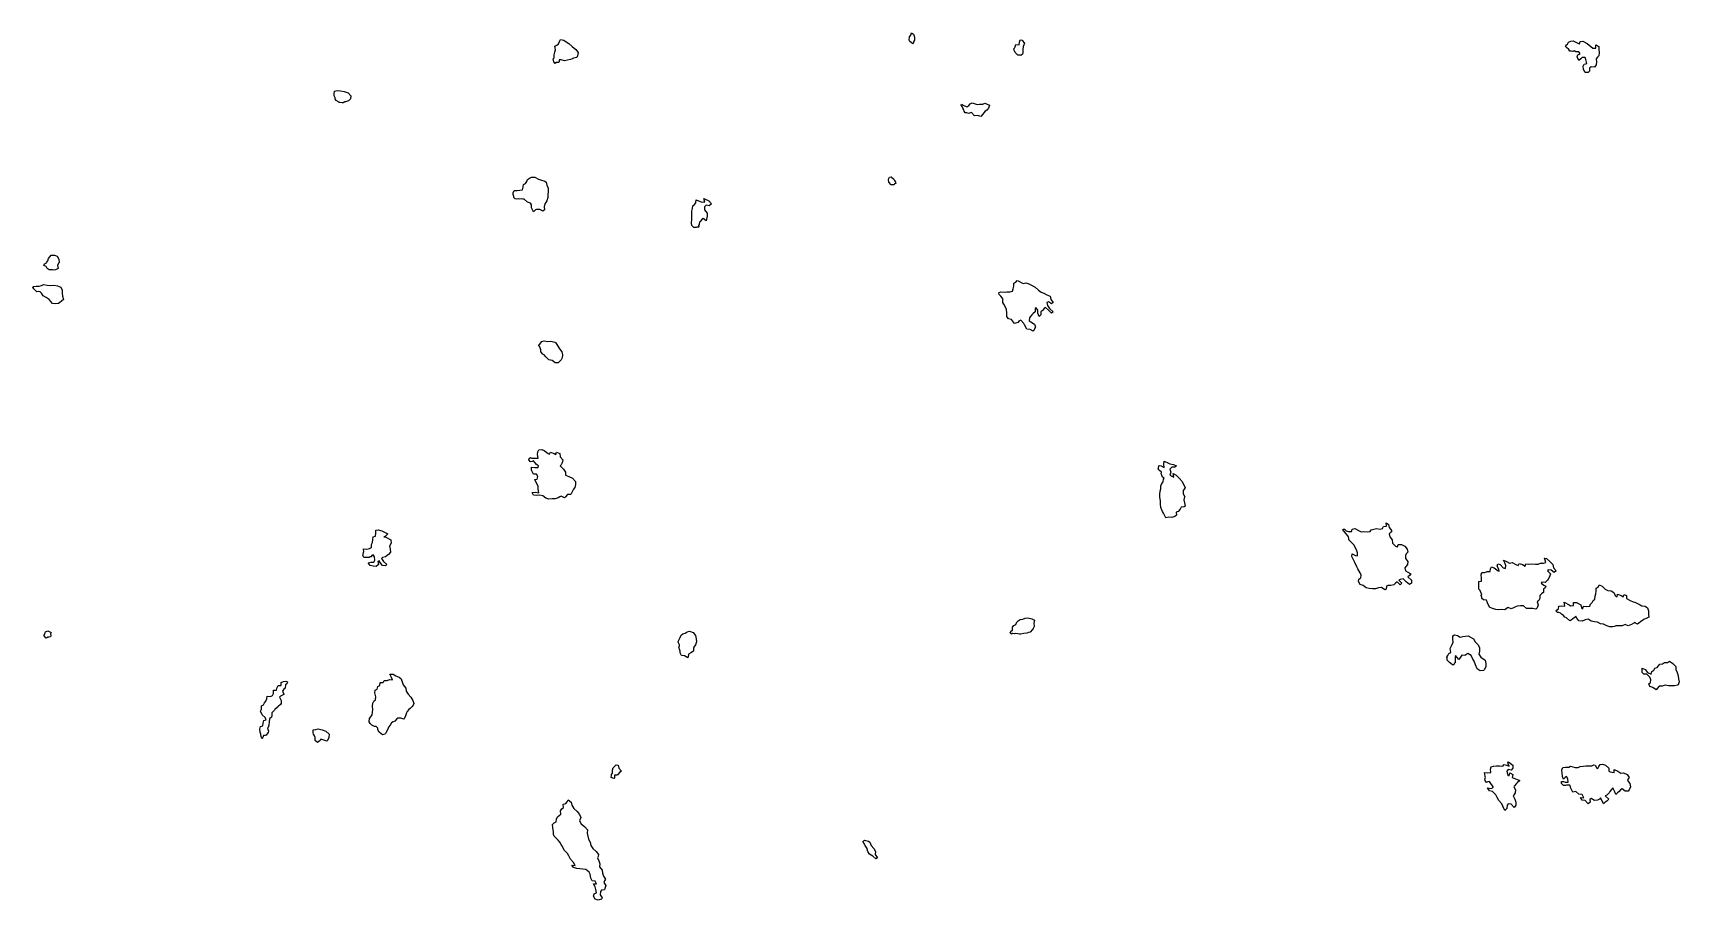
# Model space of a CAD drawing. Extents: x 450006 to 454999, y 6465006 to 6474995.
# Drawn here: x 452702 to 453770, y 6472754 to 6473316 of the extents above; entities that cross this region are included whole.
import ezdxf

# ---------------------------------------------------------------- set-up
doc = ezdxf.new("R2010")
doc.units = 0

msp = doc.modelspace()

# ---------------------------------------------------------------- linework, layer by layer
at = {"layer": '1010'}
for points in [[(453041, 6473296), (453040.14, 6473297), (453040, 6473297.98), (453039.66, 6473299), (453040.42, 6473299.56), (453040.32, 6473301.66), (453040.78, 6473303.2), (453041.24, 6473304.74), (453041, 6473306), (453040.9, 6473307.08), (453042.2, 6473307.78), (453043.2, 6473308.78), (453043.8, 6473310.18), (453044.46, 6473311.52), (453046.64, 6473311), (453047.56, 6473310.42), (453049.94, 6473309), (453052, 6473307), (453054.52, 6473305), (453055.9, 6473303), (453055.6, 6473301), (453055, 6473299.9), (453053, 6473299.38), (453051.98, 6473299), (453051, 6473298.64), (453049, 6473298.18), (453047, 6473297.66), (453045, 6473298.34), (453043.64, 6473298.34), (453043.64, 6473297), (453043.36, 6473296.62), (453043, 6473296.56), (453041.42, 6473296.56), (453041, 6473296), (453041, 6473296)], [(453271, 6473310.24), (453270.68, 6473311), (453270.66, 6473311.32), (453270.88, 6473313), (453270.84, 6473313.14), (453271.76, 6473314.22), (453272.22, 6473315.76), (453273.34, 6473315), (453274.16, 6473313), (453274.16, 6473311), (453273.54, 6473310.44), (453273.14, 6473309), (453273.16, 6473308.82), (453273, 6473308.6), (453272.74, 6473309), (453271, 6473310.24), (453271, 6473310.24)], [(453339, 6473304.16), (453338.4, 6473305), (453338.58, 6473305.4), (453339, 6473305.98), (453339.32, 6473306.66), (453339.78, 6473308.2), (453341.94, 6473308.04), (453342.14, 6473309.84), (453342.6, 6473311.38), (453343.94, 6473311), (453345.32, 6473309), (453345, 6473308.1), (453344.48, 6473307), (453344.36, 6473305), (453344.38, 6473303), (453344.06, 6473301.92), (453343, 6473301.2), (453342.66, 6473301.32), (453341, 6473301.32), (453339.42, 6473303), (453339, 6473304.16), (453339, 6473304.16)], [(453697, 6473306.4), (453696.32, 6473307), (453696.54, 6473307.44), (453697, 6473307.98), (453697.52, 6473308.46), (453698.26, 6473309.72), (453699.66, 6473310.32), (453701.32, 6473310.66), (453704.66, 6473309), (453705.24, 6473308.74), (453705.88, 6473310.1), (453707.6, 6473310.38), (453710.26, 6473309), (453712.66, 6473307), (453714, 6473305.98), (453716, 6473305.98), (453716, 6473307.98), (453717.98, 6473307), (453717.98, 6473305), (453718.04, 6473303), (453717.98, 6473301), (453717, 6473300), (453716.2, 6473299), (453716.32, 6473297), (453716.22, 6473295), (453715, 6473293.6), (453713, 6473293.84), (453711.8, 6473293), (453711.82, 6473291), (453711, 6473290), (453709, 6473290), (453708, 6473291.98), (453707.72, 6473294.26), (453708.46, 6473295.52), (453710.08, 6473295.9), (453709.4, 6473298.58), (453709, 6473299.84), (453707, 6473299.8), (453706.16, 6473299), (453705, 6473297.82), (453703.82, 6473300.16), (453704.36, 6473301.62), (453705.8, 6473302.18), (453705, 6473303.46), (453703, 6473303.4), (453701.9, 6473304.08), (453701, 6473303.72), (453700.02, 6473303.96), (453699, 6473303.92), (453698.34, 6473305), (453697, 6473306.4), (453697, 6473306.4)], [(452899, 6473272), (452898.36, 6473273), (452898.38, 6473273.6), (452897.64, 6473275), (452897.62, 6473276.36), (452897.94, 6473278.04), (452899.58, 6473278.4), (452901.76, 6473278.22), (452904.12, 6473277.86), (452906.72, 6473277), (452908.48, 6473275), (452908.34, 6473273), (452907, 6473271.84), (452905, 6473271.16), (452904.54, 6473271), (452903.58, 6473270.4), (452903, 6473270.48), (452901.36, 6473270.62), (452901, 6473270.68), (452900.58, 6473271), (452899, 6473272), (452899, 6473272)], [(453305, 6473268), (453304.26, 6473269), (453304.5, 6473269.48), (453305, 6473269.34), (453305.6, 6473269), (453308.12, 6473267.86), (453309.38, 6473268.6), (453310.16, 6473269.82), (453311.52, 6473270.46), (453314.62, 6473269.36), (453316.34, 6473269.64), (453318.36, 6473269.62), (453319.78, 6473270.2), (453322.64, 6473269), (453322.1, 6473267), (453321, 6473265.78), (453319.94, 6473265), (453319, 6473263.98), (453318.4, 6473263), (453317, 6473261.58), (453315, 6473262.22), (453313, 6473261.92), (453311, 6473264.06), (453309, 6473263.48), (453307.98, 6473264), (453307, 6473264.02), (453306.34, 6473265), (453306, 6473265.98), (453305.48, 6473267), (453305, 6473268), (453305, 6473268)], [(453015, 6473208.12), (453014.2, 6473209), (453014.18, 6473209.8), (453013.86, 6473211), (453013.8, 6473212.18), (453014.42, 6473213.56), (453016.44, 6473213.54), (453018.2, 6473213.78), (453019.88, 6473214.1), (453020.28, 6473215.7), (453020.5, 6473217.48), (453021.84, 6473218.14), (453022.58, 6473219.4), (453023.2, 6473220.78), (453024.34, 6473221.64), (453025.78, 6473222.2), (453027.82, 6473222.16), (453030.16, 6473221), (453031.48, 6473220.5), (453034.32, 6473219.66), (453035.18, 6473219), (453035.58, 6473217), (453036.56, 6473215), (453036.52, 6473213), (453036.3, 6473211), (453036.2, 6473209), (453035.58, 6473207), (453035, 6473205.78), (453034.44, 6473205), (453033.98, 6473203), (453034.14, 6473201), (453033, 6473200.24), (453031, 6473201.36), (453029, 6473201.24), (453028.26, 6473201), (453027, 6473199.72), (453025.72, 6473202.26), (453025.76, 6473204.22), (453025, 6473205.46), (453023, 6473206), (453021, 6473208), (453020.02, 6473207.96), (453019, 6473208.22), (453017.9, 6473208.08), (453017, 6473208.18), (453016.04, 6473207.94), (453015, 6473208.12), (453015, 6473208.12)], [(453259, 6473217.26), (453257.42, 6473219), (453257.18, 6473220.8), (453257.32, 6473221), (453257.82, 6473222.16), (453259, 6473222.56), (453260.66, 6473221), (453261, 6473220), (453261.8, 6473219), (453261.92, 6473218.06), (453261, 6473217.98), (453260.8, 6473217.18), (453259, 6473217.26), (453259, 6473217.26)], [(453131, 6473189.54), (453129.76, 6473191), (453129.56, 6473192.42), (453129.5, 6473193), (453129.62, 6473194.36), (453129.72, 6473196.26), (453129.72, 6473198.26), (453129.78, 6473200.2), (453130, 6473201.98), (453130.22, 6473203.76), (453131.4, 6473204.58), (453132.28, 6473205.7), (453132.42, 6473207.56), (453133.98, 6473207), (453135.82, 6473206.16), (453138, 6473205.98), (453137.52, 6473208.46), (453140.66, 6473207), (453142.42, 6473205), (453141, 6473203.56), (453139, 6473204.14), (453137.82, 6473203), (453137.98, 6473201), (453139.62, 6473199), (453139.54, 6473197), (453139.24, 6473195), (453139, 6473194), (453137, 6473195.48), (453136.44, 6473195), (453135, 6473193.54), (453134.58, 6473193), (453134.4, 6473191.58), (453134.02, 6473191), (453134.18, 6473189.8), (453133, 6473189.74), (453132.44, 6473189.54), (453131, 6473189.54), (453131, 6473189.54)], [(452711, 6473164.24), (452709.5, 6473165), (452709.9, 6473166.08), (452711, 6473166.48), (452711.14, 6473166.84), (452711.96, 6473168.02), (452712.56, 6473169.42), (452713.42, 6473170.56), (452714.22, 6473171.76), (452716.34, 6473171.64), (452718, 6473171), (452719.24, 6473169), (452719.44, 6473167), (452719, 6473166.42), (452718.34, 6473165), (452718.64, 6473163), (452717, 6473162.1), (452715.98, 6473162), (452715, 6473162.1), (452713.9, 6473162.08), (452713, 6473162.08), (452711.5, 6473163), (452711, 6473164.24), (452711, 6473164.24)], [(452703, 6473149.82), (452702.36, 6473151), (452702.6, 6473151.38), (452703, 6473151.38), (452704.48, 6473151.5), (452706.46, 6473151.52), (452707.92, 6473152.06), (452709.32, 6473152.66), (452711.68, 6473152.3), (452713.9, 6473152.08), (452715.82, 6473152.16), (452718.24, 6473151.74), (452720.36, 6473151), (452721.22, 6473149), (452721.36, 6473147), (452721.62, 6473145), (452722.1, 6473143), (452721, 6473141.94), (452719.76, 6473141), (452719, 6473140.24), (452717, 6473140.1), (452715, 6473140.22), (452713, 6473142.82), (452711, 6473144.3), (452709, 6473145.4), (452708, 6473147), (452707, 6473147.8), (452705.98, 6473148), (452705, 6473147.92), (452703.82, 6473149), (452703, 6473149.82), (452703, 6473149.82)], [(453329, 6473146.22), (453328.74, 6473147), (453328.76, 6473147.22), (453329, 6473147.42), (453330.08, 6473147.9), (453332.4, 6473147.58), (453334.06, 6473147.92), (453336.14, 6473147.84), (453337.64, 6473148.34), (453338.16, 6473149.82), (453338.46, 6473151.52), (453338.44, 6473153.54), (453339.9, 6473154.08), (453340.74, 6473155.24), (453341.4, 6473155), (453344.58, 6473153.4), (453346.36, 6473153.62), (453348.18, 6473153), (453349.62, 6473152.36), (453352.36, 6473151), (453354.5, 6473149), (453356.22, 6473147.76), (453357.98, 6473147), (453360, 6473145.98), (453361.98, 6473145), (453362.52, 6473143), (453364, 6473141), (453363, 6473140.18), (453361, 6473141.46), (453359.98, 6473141), (453360.28, 6473139), (453361.56, 6473137), (453363.98, 6473135), (453363, 6473134), (453361, 6473136.06), (453359, 6473137.7), (453358.16, 6473137), (453357, 6473135.82), (453355.98, 6473135), (453355.98, 6473133), (453355, 6473132), (453354, 6473133.98), (453354, 6473135.98), (453353, 6473137.62), (453352.24, 6473137), (453352.32, 6473135), (453351, 6473133.74), (453350.26, 6473133), (453349, 6473131.64), (453348.64, 6473131), (453348.42, 6473129), (453349.54, 6473128.44), (453351.9, 6473127), (453352.52, 6473125), (453351.46, 6473123), (453351, 6473122.44), (453349, 6473123.54), (453347, 6473123.62), (453345.52, 6473126.46), (453345, 6473127.36), (453343, 6473129.42), (453342.04, 6473129), (453341, 6473127.94), (453339, 6473127.4), (453337, 6473130), (453335, 6473130.48), (453334, 6473131.98), (453334, 6473133.98), (453333.64, 6473136.34), (453333, 6473138), (453332, 6473139.98), (453331.4, 6473141), (453331.44, 6473142.54), (453331.48, 6473143), (453331, 6473143.96), (453330.12, 6473145), (453329, 6473146.22), (453329, 6473146.22)], [(453031, 6473112.2), (453030.5, 6473113), (453030.54, 6473113.44), (453031, 6473113.98), (453031.48, 6473114.5), (453032.38, 6473115.6), (453033.94, 6473116.04), (453036.22, 6473115.76), (453038.16, 6473115.82), (453040.74, 6473115.24), (453041.22, 6473115), (453042.56, 6473113), (453043.96, 6473111), (453045.34, 6473109), (453045.82, 6473107), (453045.62, 6473105), (453045, 6473103.8), (453044.14, 6473103), (453043, 6473101.84), (453041, 6473101.92), (453039, 6473103.44), (453037, 6473103.88), (453035, 6473105.82), (453033.86, 6473107), (453033, 6473107.58), (453031.82, 6473109), (453031.72, 6473110.26), (453031.5, 6473111), (453031, 6473112.2), (453031, 6473112.2)], [(453025, 6473037.62), (453023.86, 6473039), (453024.12, 6473039.86), (453025, 6473040.44), (453025.9, 6473040.08), (453028, 6473039.98), (453030, 6473039.98), (453029.64, 6473042.34), (453029.76, 6473044.22), (453030.44, 6473045.54), (453032.4, 6473045.58), (453033.98, 6473045), (453036.42, 6473043), (453037.4, 6473042.58), (453038.02, 6473043.96), (453040.32, 6473043), (453041.46, 6473042.52), (453041.94, 6473044.04), (453044.08, 6473043), (453044.32, 6473041), (453045.98, 6473039), (453045.58, 6473037), (453045, 6473035.8), (453044.24, 6473035), (453046.38, 6473033), (453047.66, 6473031), (453047.8, 6473029), (453049.92, 6473028.06), (453052.28, 6473027), (453054.22, 6473025), (453054.2, 6473023), (453053.86, 6473021), (453053, 6473020), (453052.42, 6473019), (453051.42, 6473017), (453051, 6473016.44), (453049, 6473016.42), (453047.74, 6473015), (453047, 6473014.26), (453045, 6473015.32), (453043.98, 6473015), (453043, 6473014.38), (453041, 6473013.76), (453039, 6473013.76), (453037, 6473013.5), (453035, 6473014), (453033, 6473015.62), (453031, 6473016), (453029, 6473015.76), (453027, 6473016.1), (453026.16, 6473017.82), (453028.04, 6473017.94), (453030.44, 6473017.54), (453030.06, 6473019.92), (453030, 6473021.98), (453029, 6473023.8), (453027.8, 6473026.18), (453029.46, 6473026.52), (453029.84, 6473028.14), (453029, 6473029.62), (453027, 6473029.7), (453025.7, 6473032.28), (453025.7, 6473034.28), (453027.94, 6473034.04), (453029.92, 6473034.06), (453030.28, 6473035), (453029, 6473036.02), (453028.04, 6473037), (453027, 6473038.3), (453026.06, 6473037.92), (453025, 6473037.62), (453025, 6473037.62)], [(453433, 6473032.08), (453432.16, 6473033), (453432.36, 6473033.62), (453432.56, 6473035), (453432.74, 6473035.24), (453433.98, 6473035), (453436, 6473033.98), (453435.86, 6473036.12), (453435.96, 6473038.02), (453438.46, 6473037), (453439.7, 6473036.28), (453442, 6473035.98), (453443.98, 6473035), (453443, 6473034.16), (453441, 6473034.16), (453439.56, 6473033), (453440.28, 6473031), (453439.76, 6473029), (453442.22, 6473027.76), (453441.88, 6473030.1), (453443.86, 6473029), (453445.82, 6473027), (453447.58, 6473025), (453448.58, 6473023), (453449.66, 6473021), (453449, 6473020), (453448.24, 6473019), (453448.24, 6473017), (453449.34, 6473015), (453449, 6473014), (453448.82, 6473013), (453449.26, 6473011), (453449.64, 6473009), (453449, 6473008.48), (453447, 6473008.3), (453446.32, 6473007), (453445, 6473005.42), (453443.88, 6473005), (453444.06, 6473003), (453443, 6473002.22), (453441, 6473001.58), (453439, 6473001.74), (453437, 6473001.46), (453435.52, 6473004.46), (453435, 6473005.44), (453433.86, 6473008.12), (453433.7, 6473010.28), (453433.62, 6473012.36), (453433.14, 6473014.84), (453433.28, 6473016.7), (453433.44, 6473018.54), (453433.74, 6473020.24), (453433.9, 6473022.08), (453434.38, 6473023.6), (453435.24, 6473024.74), (453435.66, 6473026.32), (453435.98, 6473027), (453435, 6473027.82), (453434.46, 6473029), (453434.02, 6473029.96), (453434.22, 6473031), (453433, 6473032.08), (453433, 6473032.08)], [(452917, 6472975.68), (452916.32, 6472977), (452916.44, 6472977.54), (452916.66, 6472979), (452916.88, 6472979.1), (452916.78, 6472981.2), (452918.86, 6472981.12), (452920.56, 6472981.42), (452921.86, 6472982.12), (452921.94, 6472984.04), (452922.64, 6472985.34), (452922.7, 6472987.28), (452922.92, 6472989.06), (452924.5, 6472989.48), (452924.64, 6472991.34), (452924.64, 6472993.34), (452926.3, 6472993.68), (452928.64, 6472993), (452929.54, 6472992.44), (452932.44, 6472991), (452931, 6472989.54), (452929.98, 6472989), (452931.24, 6472988.74), (452934.48, 6472987), (452934.66, 6472985), (452933.7, 6472983), (452933.94, 6472981), (452934.36, 6472979), (452933, 6472977.62), (452932.16, 6472977), (452931, 6472976.16), (452929, 6472975.54), (452928.42, 6472975), (452929.72, 6472973), (452931.94, 6472971), (452931, 6472970.22), (452929, 6472970.38), (452927.66, 6472972.32), (452927, 6472973.56), (452925.98, 6472973), (452926.56, 6472971), (452925, 6472969.88), (452923, 6472969.98), (452921, 6472970.36), (452919.82, 6472972.16), (452921.46, 6472972.52), (452923.42, 6472972.56), (452924, 6472973.98), (452923.94, 6472976.04), (452923, 6472977.4), (452921.94, 6472977), (452921.98, 6472976), (452921, 6472976), (452920.44, 6472975.54), (452919, 6472975.54), (452918.3, 6472975.68), (452917, 6472975.68), (452917, 6472975.68)], [(453553, 6472992.3), (453552, 6472993), (453552, 6472993.98), (453553, 6472993.98), (453553.98, 6472993), (453555.5, 6472992.48), (453557.48, 6472992.5), (453558, 6472993.98), (453559.6, 6472994.38), (453562.42, 6472993), (453563.78, 6472992.2), (453565.52, 6472992.46), (453567.64, 6472992.34), (453569.5, 6472992.48), (453570.34, 6472993.64), (453571.88, 6472994.1), (453573.6, 6472994.38), (453576.06, 6472993.92), (453577.6, 6472994.38), (453578.22, 6472995.76), (453580.1, 6472995.88), (453579.96, 6472998.02), (453581.48, 6472997), (453581.98, 6472995), (453583.74, 6472993), (453583, 6472992.12), (453581.92, 6472991), (453582.36, 6472989), (453583.84, 6472987), (453584.08, 6472985), (453585.98, 6472983), (453587.32, 6472982.66), (453587.82, 6472984.16), (453590, 6472983.98), (453591.98, 6472983), (453593.68, 6472981), (453593.98, 6472979), (453593, 6472978), (453592.4, 6472977), (453592.4, 6472975), (453593.98, 6472973), (453593.88, 6472971), (453593, 6472970), (453592.16, 6472969), (453592.52, 6472967), (453593.92, 6472966.06), (453596.06, 6472965), (453595, 6472963.92), (453593.98, 6472963), (453596.42, 6472961), (453596.38, 6472959), (453595, 6472958.22), (453593, 6472959.8), (453591, 6472961.82), (453589, 6472961.44), (453588.14, 6472961), (453590.04, 6472959), (453589, 6472957.94), (453587, 6472959.84), (453586.06, 6472959), (453585, 6472957.92), (453583, 6472957.58), (453581, 6472957.48), (453580.26, 6472957), (453579.9, 6472955), (453579, 6472954.74), (453577, 6472956.16), (453575, 6472955.9), (453573, 6472955.42), (453571, 6472955.4), (453569, 6472955.56), (453567, 6472956), (453565, 6472957.38), (453563, 6472958.1), (453561.96, 6472960.02), (453562.3, 6472961.68), (453563.44, 6472962.54), (453563.84, 6472964.14), (453563, 6472965.7), (453561.6, 6472968.38), (453561, 6472969.56), (453559.56, 6472972.42), (453559, 6472973.76), (453557.76, 6472976.22), (453558.02, 6472977.96), (453560.02, 6472977), (453561.32, 6472976.66), (453561.36, 6472978.62), (453561, 6472980), (453560, 6472981.98), (453559, 6472983.82), (453557, 6472985.8), (453555.8, 6472987), (453555.8, 6472988.18), (453555.58, 6472989), (453555, 6472989.74), (453554.04, 6472991), (453553, 6472992.3), (453553, 6472992.3)], [(453641, 6472954.28), (453640, 6472955), (453640, 6472955.98), (453640, 6472957), (453640, 6472957.98), (453640, 6472959.98), (453641.74, 6472960.24), (453641.82, 6472962.16), (453641.56, 6472964.42), (453642.06, 6472965.92), (453644, 6472965.98), (453645.52, 6472966.46), (453647.46, 6472966.52), (453647.66, 6472968.32), (453648.38, 6472969.6), (453650.08, 6472969), (453652.52, 6472967), (453653.24, 6472966.74), (453653, 6472968), (453652, 6472969.98), (453652.42, 6472971.56), (453653.86, 6472971), (453655.88, 6472969), (453657.46, 6472968.52), (453657.54, 6472970.44), (453657, 6472972.08), (453656.12, 6472973.86), (453657.98, 6472973), (453660, 6472971.98), (453661.58, 6472972.4), (453664.08, 6472971), (453665.56, 6472970.42), (453666.22, 6472971.76), (453668.32, 6472971), (453670, 6472969.98), (453670.46, 6472971.52), (453672.56, 6472971.42), (453674.52, 6472971.46), (453676.74, 6472971.24), (453678.56, 6472971.42), (453679.98, 6472972), (453682.06, 6472971.92), (453683.5, 6472972.48), (453683, 6472974), (453682.74, 6472975.24), (453683.98, 6472975), (453686.08, 6472973), (453687.98, 6472971), (453688.48, 6472969), (453690.12, 6472967), (453689, 6472965.88), (453687, 6472967.5), (453685, 6472967.6), (453684.62, 6472967), (453686.5, 6472965), (453685.84, 6472963), (453685, 6472961.58), (453684.62, 6472961), (453683, 6472959.36), (453681, 6472959.56), (453680.4, 6472959), (453682.28, 6472957.7), (453683.5, 6472957), (453683, 6472956), (453682.02, 6472955), (453681.98, 6472953), (453681, 6472952.28), (453679.7, 6472951), (453679.6, 6472949), (453679, 6472947.84), (453677.98, 6472947), (453678.58, 6472945), (453677.88, 6472943), (453677, 6472942.18), (453675, 6472942.5), (453673, 6472942.66), (453671, 6472942.5), (453669, 6472944.36), (453667, 6472944.24), (453665, 6472944.1), (453663, 6472943.32), (453662.54, 6472943), (453661, 6472942.34), (453659, 6472943.18), (453658.74, 6472943), (453657, 6472941.66), (453655, 6472941.86), (453653, 6472941.62), (453651, 6472942), (453649, 6472942.6), (453647, 6472943.46), (453645.78, 6472946.2), (453645, 6472947.88), (453643, 6472948.14), (453642, 6472949), (453642, 6472949.98), (453641.66, 6472951), (453641.94, 6472952.04), (453641.34, 6472953), (453641, 6472954.28), (453641, 6472954.28)], [(453691, 6472940.02), (453690, 6472941), (453690.62, 6472941.36), (453691, 6472941.98), (453691.64, 6472942.34), (453691.9, 6472944.08), (453693.68, 6472944.3), (453695.82, 6472944.16), (453695.36, 6472946.62), (453698.62, 6472945), (453699.6, 6472944.38), (453701.42, 6472944.56), (453701.54, 6472946.44), (453703.5, 6472946.48), (453706.26, 6472945), (453706.66, 6472943), (453707.52, 6472942.46), (453707.84, 6472944.14), (453710.14, 6472943.84), (453711.94, 6472944.04), (453712.52, 6472945.46), (453713.56, 6472946.42), (453714.16, 6472947.82), (453715.32, 6472948.66), (453715.4, 6472950.58), (453715.98, 6472952), (453716.18, 6472953.8), (453716.22, 6472955.76), (453717.5, 6472956.48), (453718.12, 6472957.86), (453719.98, 6472957), (453721.98, 6472955), (453723.8, 6472954.18), (453725.92, 6472954.06), (453727.68, 6472953), (453728.58, 6472951), (453729.74, 6472950.24), (453730.06, 6472951.92), (453732.3, 6472951), (453733.76, 6472950.22), (453734.3, 6472951.68), (453735.88, 6472951), (453735.86, 6472949), (453738.2, 6472947.78), (453740.16, 6472947), (453741.32, 6472946.66), (453744.66, 6472945), (453745.76, 6472944.22), (453747.92, 6472944.06), (453749.44, 6472943), (453750.16, 6472941), (453750.16, 6472939), (453750.34, 6472937), (453749, 6472936.34), (453747, 6472935.52), (453746.38, 6472935), (453745, 6472933.9), (453743.76, 6472933), (453743, 6472932.5), (453741, 6472933.52), (453740.58, 6472933), (453739, 6472932.26), (453737, 6472931.24), (453735, 6472932.2), (453733, 6472931.4), (453731, 6472931.38), (453729, 6472931.28), (453728.08, 6472931), (453727, 6472930.68), (453725, 6472930.66), (453723, 6472931.32), (453721, 6472932.44), (453719, 6472932.6), (453717, 6472933.76), (453715, 6472933.92), (453713, 6472934.34), (453711, 6472935.62), (453709, 6472935.32), (453708.58, 6472935), (453707, 6472934.42), (453705, 6472934.52), (453703.64, 6472936.34), (453703, 6472937.6), (453702.58, 6472937), (453701, 6472935.94), (453700.04, 6472935), (453699, 6472934.54), (453697, 6472936.48), (453695.88, 6472937), (453695, 6472938.02), (453693.7, 6472939), (453693, 6472939.64), (453691.98, 6472940), (453691, 6472940.02), (453691, 6472940.02)], [(452711, 6472923.44), (452709.5, 6472925), (452710.02, 6472925.96), (452710.3, 6472927), (452710.5, 6472927.48), (452711.94, 6472928.04), (452714.12, 6472927), (452713.82, 6472926.16), (452713.98, 6472925), (452713.84, 6472924.14), (452713, 6472924.06), (452712.06, 6472923.92), (452711, 6472923.44), (452711, 6472923.44)], [(453121, 6472920.36), (453120.72, 6472921), (453120.84, 6472921.14), (453121, 6472921.56), (453121.52, 6472922.46), (453122.14, 6472923.84), (453122.76, 6472925.22), (453123.82, 6472926.16), (453125.3, 6472926.68), (453126.64, 6472927.34), (453128.12, 6472927.86), (453130.58, 6472927), (453131.96, 6472925), (453132.56, 6472923), (453132.74, 6472921), (453131.96, 6472919), (453131, 6472917.5), (453130.76, 6472917), (453130.66, 6472915), (453129, 6472913.88), (453127.62, 6472913), (453127.3, 6472911), (453127, 6472910.52), (453125, 6472911.78), (453123, 6472912.04), (453122.18, 6472913.8), (453122.2, 6472915), (453121.78, 6472916.2), (453121.34, 6472917), (453121.62, 6472918.36), (453121.62, 6472919), (453121, 6472920.36), (453121, 6472920.36)], [(453337, 6472925.9), (453336, 6472927), (453336.58, 6472927.4), (453337, 6472928.08), (453337.7, 6472928.28), (453337.62, 6472930.36), (453338.5, 6472931.48), (453339.8, 6472932.18), (453340.34, 6472933.64), (453341.34, 6472934.64), (453342.5, 6472935.48), (453344.38, 6472935.6), (453345.74, 6472936.24), (453347.5, 6472936.48), (453350.18, 6472935.8), (453351.86, 6472935), (453351.46, 6472933), (453351.7, 6472931), (453351, 6472929.68), (453350.66, 6472929), (453349, 6472927.32), (453347.98, 6472927), (453347, 6472926.62), (453345, 6472926.44), (453343, 6472925.82), (453342.12, 6472925.86), (453341, 6472926.22), (453339.64, 6472926.34), (453339, 6472926.2), (453337.6, 6472926.38), (453337, 6472925.9), (453337, 6472925.9)], [(453621, 6472907.52), (453619.56, 6472909), (453619.62, 6472910.36), (453619.4, 6472911), (453619.86, 6472912.12), (453620.54, 6472913.44), (453621.9, 6472914.08), (453621.38, 6472916.6), (453622.02, 6472917.96), (453622.72, 6472919.26), (453623.32, 6472920.66), (453623.24, 6472922.74), (453623.22, 6472924.76), (453624.38, 6472925.6), (453626.24, 6472925), (453628, 6472923.98), (453629.6, 6472924.38), (453631.4, 6472924.58), (453633.2, 6472924.78), (453636.68, 6472923), (453637.62, 6472921), (453639.7, 6472919), (453640.42, 6472917), (453640.5, 6472915), (453639.98, 6472913), (453641.38, 6472911), (453644.1, 6472909), (453644.54, 6472907), (453644.5, 6472905), (453643.8, 6472903), (453643, 6472902.34), (453641, 6472902.18), (453639, 6472903.54), (453637.86, 6472906.12), (453637, 6472908.32), (453636.22, 6472909.76), (453635, 6472912.06), (453633, 6472913.5), (453632.18, 6472913), (453631, 6472912.02), (453629, 6472912.26), (453628.14, 6472911), (453627, 6472909.58), (453625, 6472912), (453624.62, 6472911), (453624.66, 6472909), (453624.66, 6472907.32), (453623.98, 6472907), (453623.94, 6472906.04), (453623, 6472906.08), (453622, 6472907), (453621, 6472907.52), (453621, 6472907.52)], [(453747, 6472900), (453746, 6472901), (453746, 6472901.98), (453746, 6472903), (453746, 6472903.98), (453747.98, 6472903), (453749.48, 6472901), (453751.92, 6472900.06), (453752.32, 6472901.66), (453753.5, 6472902.48), (453754.14, 6472903.84), (453755.76, 6472904.22), (453756.6, 6472905.38), (453757.48, 6472906.5), (453759.18, 6472906.8), (453760.44, 6472907.54), (453762.5, 6472907.48), (453763.62, 6472908.36), (453765.96, 6472907), (453767.74, 6472905), (453767.86, 6472903), (453768.64, 6472901), (453769.38, 6472899), (453769.56, 6472897), (453769.92, 6472895), (453769.38, 6472893), (453769, 6472892.78), (453767, 6472892.48), (453765, 6472892.42), (453763, 6472892.32), (453761, 6472892.8), (453759, 6472892.26), (453757, 6472892.18), (453755.94, 6472891), (453755, 6472889.94), (453753, 6472891.4), (453751, 6472891.92), (453750.36, 6472893.62), (453751.48, 6472894.5), (453751.66, 6472896.32), (453751.48, 6472897), (453751, 6472898), (453750, 6472899), (453749, 6472900), (453747.98, 6472900), (453747, 6472900), (453747, 6472900)], [(452851, 6472858.08), (452850.56, 6472859), (452850.38, 6472859.6), (452850.1, 6472861), (452849.7, 6472862.28), (452849.6, 6472864.38), (452849.94, 6472866.04), (452851.52, 6472866.46), (452851.78, 6472868.2), (452852.02, 6472869.96), (452853.56, 6472870.42), (452853, 6472871.8), (452851, 6472873.56), (452850, 6472875.98), (452850.58, 6472877.4), (452850.6, 6472879.38), (452851.82, 6472880.16), (452852.62, 6472881.36), (452853.44, 6472882.54), (452854.08, 6472883.9), (452854.36, 6472885.62), (452856.42, 6472885.56), (452857.72, 6472886.26), (452858.48, 6472887.5), (452858.44, 6472889.54), (452860.36, 6472889.62), (452860.72, 6472891.26), (452861.34, 6472892.64), (452863.38, 6472892.6), (452863.32, 6472894.66), (452864.78, 6472895.2), (452866.42, 6472895.56), (452867.44, 6472895), (452867, 6472893.7), (452866.1, 6472893), (452866.04, 6472891), (452865, 6472890.24), (452864.14, 6472889), (452865.18, 6472887), (452865, 6472886.74), (452863, 6472885.82), (452862.36, 6472885), (452863.4, 6472883), (452863.36, 6472881), (452863, 6472880.4), (452861.44, 6472879), (452861, 6472878.54), (452859.26, 6472877), (452859, 6472876.68), (452857.22, 6472875), (452857.2, 6472873), (452857, 6472872.18), (452855.76, 6472871), (452855.48, 6472869), (452855.28, 6472867), (452855, 6472865.46), (452854.46, 6472865), (452855.14, 6472863), (452855, 6472862.26), (452853.96, 6472861), (452853.52, 6472860.46), (452853, 6472860.24), (452851.8, 6472860.18), (452851.54, 6472859), (452851.34, 6472858.64), (452851, 6472858.08), (452851, 6472858.08)], [(452921, 6472868.08), (452920.32, 6472869), (452920.42, 6472869.56), (452920.58, 6472871), (452920.7, 6472871.28), (452921.58, 6472872.4), (452922.3, 6472873.68), (452922.58, 6472875.4), (452922.88, 6472877.1), (452922.68, 6472879.3), (452922.72, 6472881.26), (452923.4, 6472882.58), (452924.62, 6472883.36), (452924.78, 6472885.2), (452924.16, 6472887.82), (452924.38, 6472889.6), (452925.7, 6472890.28), (452926, 6472891.98), (452927.42, 6472892.56), (452927.48, 6472894.5), (452929.4, 6472894.58), (452930.14, 6472895.84), (452932, 6472895.98), (452933.5, 6472896.48), (452935.6, 6472896.38), (452935, 6472897.74), (452933.9, 6472900.08), (452936.06, 6472899.92), (452937.82, 6472899), (452939.96, 6472898.02), (452941.16, 6472897), (452941.88, 6472895), (452942.5, 6472893), (452944.16, 6472891), (452944.34, 6472889), (452945.7, 6472887), (452947.36, 6472885), (452948.64, 6472883), (452949.3, 6472881), (452949, 6472879.84), (452948.32, 6472879), (452947, 6472877.68), (452946.14, 6472877), (452945, 6472875.82), (452944.64, 6472875), (452943.98, 6472873), (452943.2, 6472871), (452943, 6472870.82), (452941, 6472871.54), (452939, 6472871.44), (452938.44, 6472871), (452937, 6472869.54), (452935.98, 6472869), (452935, 6472868.34), (452934.08, 6472867), (452933, 6472865.56), (452932.66, 6472865), (452931.9, 6472863), (452931, 6472861.44), (452930.58, 6472861), (452929, 6472860.56), (452927, 6472862.46), (452926.04, 6472863.94), (452926.02, 6472865), (452925, 6472866), (452923.96, 6472866.02), (452923, 6472866.56), (452922.1, 6472867), (452921, 6472868.08), (452921, 6472868.08)], [(452885, 6472860), (452884.36, 6472861), (452884, 6472861.98), (452884, 6472863), (452884.16, 6472863.82), (452885.76, 6472864.22), (452887.36, 6472864.62), (452890, 6472863.98), (452892.22, 6472863), (452894.38, 6472861), (452894.22, 6472859), (452893.4, 6472857), (452893, 6472856.5), (452891, 6472857.24), (452889, 6472857.76), (452888.62, 6472857), (452887.68, 6472856.3), (452887, 6472855.64), (452885.36, 6472857), (452885.36, 6472858.62), (452885.32, 6472859), (452885, 6472860), (452885, 6472860)], [(453079, 6472832.34), (453077.36, 6472833), (453077.68, 6472834.3), (453077.62, 6472835), (453078.18, 6472835.8), (453078.3, 6472837.68), (453078.62, 6472839.36), (453079.66, 6472840.32), (453080.68, 6472841.3), (453081.84, 6472841), (453082.36, 6472839), (453084.08, 6472837), (453083, 6472836.36), (453081.58, 6472835), (453081.4, 6472834.58), (453081, 6472834.6), (453079.52, 6472834.46), (453079.46, 6472833), (453079.42, 6472832.56), (453079, 6472832.34), (453079, 6472832.34)], [(453645, 6472829.66), (453644.16, 6472831), (453644.02, 6472831.96), (453644.34, 6472833), (453644.26, 6472833.72), (453643.8, 6472836.18), (453645.9, 6472836.08), (453647.76, 6472836.22), (453647.64, 6472838.34), (453648.1, 6472839.88), (453649.58, 6472840.4), (453651.48, 6472840.5), (453653.4, 6472840.58), (453655.66, 6472840.32), (453656.48, 6472841.5), (453657.98, 6472841), (453659.74, 6472840.24), (453659, 6472841.82), (453658.8, 6472843.18), (453659.54, 6472843), (453662.04, 6472841), (453662.14, 6472839), (453661, 6472837.74), (453659, 6472838.08), (453658.24, 6472837), (453658.58, 6472835), (453659.8, 6472834.18), (453660.06, 6472835.92), (453662.18, 6472835), (453661.74, 6472833), (453663.8, 6472832.18), (453666.56, 6472831), (453665, 6472829.64), (453664.46, 6472829), (453663, 6472827.34), (453662.74, 6472827), (453663.74, 6472825), (453663.62, 6472823), (453663, 6472822), (453662.3, 6472821), (453663.4, 6472819), (453663.96, 6472817), (453664.08, 6472815), (453663, 6472813.6), (453661, 6472815.72), (453659, 6472816), (453658.48, 6472815), (453658.18, 6472813), (453657, 6472811.54), (453655.54, 6472814.44), (453655, 6472815.9), (453653, 6472818.16), (453652, 6472819.98), (453651, 6472821.8), (453649, 6472824), (453647, 6472824.34), (453645.7, 6472826.28), (453648.06, 6472825.92), (453649.42, 6472826.56), (453649.4, 6472827), (453649, 6472827.5), (453647.9, 6472829), (453647, 6472830.42), (453645.88, 6472830.1), (453645, 6472829.66), (453645, 6472829.66)], [(453695, 6472827.72), (453693.64, 6472829), (453693.64, 6472830.34), (453695, 6472830.34), (453696, 6472829.98), (453698.08, 6472829.9), (453697.82, 6472832.16), (453697, 6472833.54), (453695.98, 6472833), (453695, 6472832), (453694.34, 6472833.64), (453694.18, 6472835.8), (453693.98, 6472838), (453694.58, 6472839.4), (453696.36, 6472839.62), (453698.32, 6472839.66), (453699.6, 6472840.38), (453702.46, 6472839.52), (453704.44, 6472839.54), (453705.76, 6472840.22), (453707.68, 6472840.3), (453709.4, 6472840.58), (453711.34, 6472840.64), (453713.4, 6472840.58), (453714.7, 6472841.28), (453715.54, 6472841), (453716.58, 6472839), (453717.24, 6472838.74), (453717.8, 6472840.18), (453718.66, 6472841.32), (453720.28, 6472841.7), (453722.14, 6472841), (453724.26, 6472839), (453724.36, 6472837), (453725.32, 6472836.66), (453727.8, 6472836.18), (453727.84, 6472838.14), (453730.24, 6472837), (453732.24, 6472835.74), (453733.88, 6472836.1), (453736.3, 6472835), (453737.64, 6472833), (453737, 6472832.1), (453736.4, 6472831), (453737.98, 6472829), (453738.32, 6472827), (453737.54, 6472825), (453737, 6472824.06), (453735, 6472824.14), (453733, 6472825.62), (453731.98, 6472825), (453731, 6472824), (453729.98, 6472823), (453729, 6472822), (453728.22, 6472823.76), (453727, 6472826.22), (453725.9, 6472825), (453725, 6472823.84), (453724.5, 6472823), (453723, 6472821.48), (453721.98, 6472821), (453724.32, 6472819), (453723, 6472817.66), (453721.98, 6472817), (453721, 6472816.02), (453720.08, 6472817.9), (453719, 6472819.8), (453718.24, 6472819), (453717, 6472818.24), (453715, 6472818), (453713, 6472819.48), (453711.96, 6472819), (453712.26, 6472817), (453711, 6472815.9), (453709, 6472818.04), (453707, 6472818.2), (453705.96, 6472820.02), (453708.22, 6472819.76), (453707, 6472821.9), (453705, 6472822.2), (453703, 6472823.9), (453701, 6472823.4), (453699.4, 6472826.58), (453699.5, 6472827), (453699, 6472828), (453697.98, 6472828), (453697, 6472828.1), (453696.24, 6472827.74), (453695, 6472827.72), (453695, 6472827.72)], [(453041, 6472794.4), (453040.5, 6472795), (453040.04, 6472795.94), (453040.04, 6472797), (453040, 6472797.98), (453039.56, 6472800.42), (453039.4, 6472802.58), (453040.44, 6472803.54), (453041.74, 6472804.24), (453041.9, 6472806.08), (453042.48, 6472807.5), (453043.58, 6472808.4), (453044.74, 6472809.24), (453044.56, 6472811.42), (453045.34, 6472812.64), (453046.4, 6472813.58), (453046.34, 6472815.64), (453047.88, 6472816.1), (453048.76, 6472817.22), (453049.46, 6472818.52), (453051.48, 6472817), (453051.82, 6472815), (453053.24, 6472813), (453055.22, 6472811), (453056.8, 6472809), (453057.64, 6472807), (453057, 6472805.44), (453056.78, 6472805), (453057.98, 6472803), (453060.28, 6472801), (453061.98, 6472799), (453061.72, 6472797), (453062.16, 6472795), (453062.76, 6472793), (453063.72, 6472791), (453064.22, 6472789), (453065.44, 6472787), (453067.54, 6472785), (453069.22, 6472783), (453069, 6472781.86), (453068.52, 6472781), (453069.32, 6472779), (453070.08, 6472777), (453069.9, 6472775), (453071.46, 6472773), (453071.68, 6472771), (453072.36, 6472769), (453073.66, 6472767), (453073, 6472765.9), (453072.5, 6472765), (453073.98, 6472763), (453073.34, 6472761), (453073, 6472760.16), (453071, 6472760), (453070.48, 6472759), (453070.14, 6472757), (453071.58, 6472755), (453071, 6472754.14), (453069, 6472753.52), (453067, 6472754.2), (453065.94, 6472756.04), (453066.32, 6472757.66), (453067.84, 6472758.14), (453067.5, 6472760.48), (453067, 6472762), (453066, 6472763.98), (453067.86, 6472764.12), (453067, 6472765.82), (453065, 6472766), (453064.16, 6472767.82), (453063.7, 6472770.28), (453063, 6472771.54), (453061, 6472773.32), (453059, 6472773.52), (453057, 6472773.76), (453055, 6472773.94), (453053, 6472774.54), (453051.9, 6472776.08), (453053.94, 6472776.04), (453053, 6472777.86), (453051, 6472780.14), (453049.82, 6472782.16), (453049, 6472783.82), (453047, 6472785.58), (453045.58, 6472788.4), (453045.4, 6472789), (453045, 6472789.5), (453044.1, 6472791), (453043, 6472792.46), (453042.28, 6472793), (453041, 6472794.4), (453041, 6472794.4)], [(453241, 6472790.74), (453240.74, 6472791), (453240.54, 6472791.44), (453241, 6472791.7), (453241.72, 6472792.26), (453244.2, 6472791.78), (453245.2, 6472791), (453245.98, 6472789), (453247.6, 6472787), (453248.74, 6472785), (453248.62, 6472783), (453250.02, 6472781), (453249, 6472780.3), (453247, 6472781.9), (453245, 6472783.24), (453243.82, 6472785), (453243.44, 6472786.54), (453243.46, 6472787), (453243, 6472787.58), (453242.02, 6472789), (453241, 6472790.74), (453241, 6472790.74)]]:
    msp.add_lwpolyline(points, dxfattribs=at)

doc.saveas('drawing.dxf')
